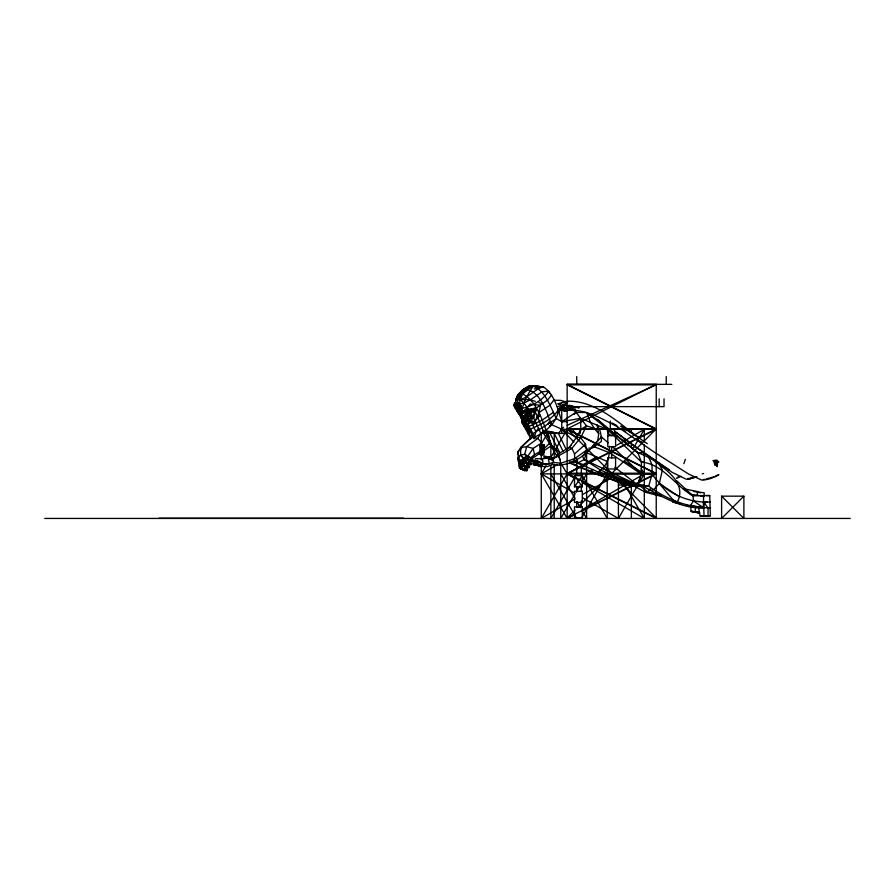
<?xml version="1.0" encoding="UTF-8"?>
<svg xmlns="http://www.w3.org/2000/svg" width="895" height="895" viewBox="0 0 895 895"><rect width="100%" height="100%" fill="white"/><g stroke="black" fill="none" stroke-linecap="round" stroke-linejoin="round"><path stroke-width="1.34" d="M541.945 454.85L542.907 452.009L543.03 445.699L541.587 444.177L540.144 445.699L540.256 452.009L541.285 454.022M543.12 454.022L544.149 452.009L544.026 444.737L540.379 444.737M526.942 409.429L526.954 407.169L523.776 402.795L520.029 399.539L515.788 399.539L515.475 404.35L517.97 408.724C511.168 399.304 520.767 389.772 529.09 386.069L543.299 386.752C554.687 394.55 557.954 409.261 561.724 421.69L567.15 421.69M710.328 515.811L700.103 515.912L708.034 515.833L708.068 507.868L703.571 502.073L703.515 495.64L700.002 495.64L709.724 495.561L710.328 515.811L700.103 515.912L698.648 507.924C677.974 506.95 660.521 495.584 642.778 486.186C617.337 483.613 593.262 472.873 569.813 463.14L573.695 461.719L582.701 464.304M527.3 424.387L527.703 425.103C524.022 427.978 524.884 416.824 525.768 425.517L527.849 425.103M525.477 418.636L522.702 420.672C518.183 415.179 521.628 408.456 518.373 402.828L520.073 404.104L521.315 407.135L521.114 411.42L520.084 411.51M541.509 452.109L530.679 459.616M588.474 414.474L598.151 420.057L637.844 452.736L641.424 462.01L641.167 473.936L637.822 485.045L584.144 459.594L582.287 455.913M532.581 463.834L540.837 466.541L547.706 466.519L552.047 464.483C570.641 467.895 586.796 454.604 597.703 441.034L598.71 433.717L596.987 424.823L599.65 429.354L601.474 436.984L601.35 441.436L592.848 447.78L588.776 448.16M541.24 450.073L541.397 450.375M541.43 448.048L541.397 449.525A3.546 1.096 -90 0 0 541.419 450.263L541.061 450.409M540.804 451.281L541.788 451.281L541.028 451.046M697.339 495.382L697.496 491.568L684.082 488.815M541.039 447.724C542.616 445.99 540.043 446.281 540.994 448.104M533.8 408.646L521.595 413.96L519.145 413.96L521.158 416.846C521.427 405.435 527.01 395.31 533.331 386.069L541.352 386.864M541.05 450.353L541.128 449.749M540.938 447.724L542.269 447.724L541.911 446.605L542.269 447.12M542.057 447.108L541.777 447.724L542.068 446.605L540.222 446.538M518.832 409.586L517.59 404.35L517.959 396.809L525.902 388.922L531.205 386.069L541.509 386.752L535.825 386.439M703.996 496.613L704.242 492.798L693.983 491.568M540.972 451.684L541.665 451.841L540.938 451.606M540.781 446.583L541.844 446.616L541.922 447.724M695.516 507.655L695.124 511.66L691.857 511.66L690.996 511.202L690.716 505.742M519.122 413.076L522.702 420.672L523.195 416.421L520.8 411.342M533.901 408.691L523.195 416.421L521.158 416.846L519.145 413.96L522.702 420.672L523.362 416.22M534.203 417.182L528.945 418.894L524.828 421.925L534.147 438.807L535.87 431.535L538.756 428.011M542.034 445.654L540.904 446.113M541.262 450.308L541.296 449.558M540.916 450.621L541.553 447.858L540.323 447.914M541.564 449.816L540.278 449.76M560.359 410.76L560.773 408.612L562.261 408.098M516.449 399.002L516.986 396.485L522.389 390.052L529.09 386.069L531.787 386.215M551.566 395.053L547.427 400.244L536.306 408.042C535.042 413.96 532.76 420.303 527.647 423.95L524.828 421.925M533.487 437.621C544.91 432.475 557.171 423.234 558.39 409.776C552.159 419.531 540.737 424.454 530.455 429.041M517.791 409.686L516.952 410.279L517.925 412.371L520.129 414.139L520.745 411.51L520.196 409.216L518.44 407.919L516.527 409.228L518.955 414.161L520.129 414.139L518.843 410.279L516.527 409.228L517.165 410.816L520.868 408.724C531.574 406.386 542.683 400.568 548.657 391.126L549.608 393.084M540.893 445.52L541.162 446.113M540.289 447.22C541.911 448.361 541.576 446.37 541.262 447.724M579.826 433.269L580.866 429.354L580.575 418.323L576.056 412.226L571.894 409.228M579.859 433.113L580.866 429.354L586.516 425.886L594.325 428.425L598.71 433.717M531.373 421.221L527.793 421.097L525.063 422.395L524.369 418.01L534.561 414.463L533.756 412.192L534.617 409.071M524.123 426.367L525.466 423.145L521.908 417.081L522.792 423.95L525.88 421.802M531.608 437.431L520.655 447.612L520.7 455.063L523.709 458.285L530.455 461.596L531.171 460.522L530.813 457.871L527.737 456.305L533.118 448.429L541.766 442.88L537.828 438.371L531.608 437.431L520.655 447.612L517.892 452.031L518.418 461.585L519.648 464.27C521.371 465.758 529.001 467.414 526.786 470.736L524.47 470.613L519.547 468.23C518.44 462.939 522.579 457.625 527.524 456.204L530.813 457.871L533.487 460.645L532.782 461.708L528.822 460.88L528.24 461.742L531.496 463.644L530.78 464.718L526.819 463.878L527.535 462.804M709.892 507.801L710.596 507.845C688.188 507.935 666.63 499.444 648.741 486.186L637.822 485.045L641.167 473.936L612.247 446.527M524.369 418.01L523.832 415.66L524.906 417.607L524.369 418.01L523.832 415.66L529.348 423.682L528.553 422.283L530.824 421.388L527.189 414.061L524.649 415.358L526.763 425.147L526.103 425.259M525.298 416.645L523.329 416.645L524.168 417.909L522.792 423.95L521.628 421.925L524.94 419.486M541.822 445.442L540.144 445.699M573.695 461.719L577.566 463.14L584.144 459.594L587.802 450.23M525.589 429.041L527.077 425.819L525.466 423.145M519.57 409.709L518.955 414.161L517.925 412.371L518.406 411.51L517.321 411.42L513.987 405.703L514.849 402.828L517.321 411.42M528.979 426.367L532.76 424.812L535.288 420.728L538.913 413.009L540.435 405.234L530.108 404.216L521.595 413.96L522.702 420.672M681.106 503.885L672.906 502.207L677.034 502.453C686.018 486.701 671.395 473.287 659.492 464.93C652.589 458.408 643.807 455.376 635.484 451.348M683.858 463.7L685.346 459.336M515.788 399.539L518.552 393.968L522.781 393.968C535.87 401.284 541.128 416.869 546.084 430.182M559.621 465.199L560.583 463.274L560.225 460.153L558.547 455.823L557.216 454.615L569.287 447.321L576.671 437.051L580.866 429.354M528.923 411.957L536.306 408.042L528.374 409.127L528.923 411.957L529.37 411.085L526.954 407.169M583.562 455.633L586.516 450.241L585.531 444.177L580.654 437.722L576.671 437.051M574.579 514.726L567.15 518.44L541.274 473.891L546.039 465.691M550.805 457.479L567.15 429.354L656.236 473.891L581.996 511.011M541.274 465.512L541.274 518.44L567.15 473.891L596.54 456.92M574.735 494.353L560.751 518.44L560.751 463.901M576.134 491.948L579.636 485.929M582.432 481.118L586.628 473.891M581.336 518.44L607.213 473.891M632.72 449.279L638.169 439.904M639.533 437.554L644.299 429.354L644.299 441.727M582.533 497.709L618.423 518.44L644.299 473.891L641.279 468.689M541.24 432.542L537.828 438.371L526.674 446.639L520.655 447.612M533.89 464.225L540.837 466.541L543.086 463.99L542.381 458.799L535.445 458.654M557.216 454.615L558.514 455.812L552.718 458.766L558.514 455.812L560.225 460.153M552.047 464.483L553.311 462.323L553.177 457.983L544.227 456.036M574.892 460.298L577.566 463.14L598.151 471.945C606.955 467.033 610.256 455.823 609.338 446.281M541.397 448.775L541.262 450.095M541.766 442.88L546.968 434.567L546.879 432.732L550.951 443.752M686.566 505.004L688.49 506.503L690.66 505.328L693.457 500.92L693.021 495.908L676.81 480.861M520.756 461.977L522.031 460.019L525.175 462.939L525.891 461.865L520.7 455.052L518.093 458.05L519.547 468.23L524.47 470.613L525.175 469.551L524.828 466.888L527.345 467.201M523.139 459.157L523.709 458.285L527.177 459.929L527.882 458.855L527.524 456.204L524.716 454.347L520.7 455.052M525.175 462.939L521.091 460.981L518.093 458.061L523.888 464.874L523.183 465.959L519.648 464.27L518.093 458.05L519.391 456.551M519.547 468.23L520.252 467.156M524.246 461.138L523.53 462.223L528.464 464.606L529.169 463.532L528.822 460.88L531.306 463.286L530.78 464.718M527.524 456.204L526.954 457.065L526.238 456.707L527.882 458.855L531.171 460.522L533.487 460.645M521.002 462.089L523.888 464.874L523.183 465.948L526.461 467.604L528.788 467.727L529.493 466.653L526.819 463.878L527.177 466.541L526.461 467.604L524.828 466.888M530.243 458.732L530.813 457.871M650.184 488.726L647.969 492.004L645.284 492.205L634.32 486.186L624.9 485.045L598.173 473.768M564.331 430.35L551.6 424.655C546.397 411.678 540.457 390.041 523.922 389.18L517.903 399.539L520.7 396.809L520.666 393.968L533.331 386.069C546.308 391.976 550.291 406.867 556.354 418.569L561.724 421.69L580.575 418.323L607.213 429.354L641.424 462.01C663.687 464.393 674.841 485.694 693.021 495.908L703.515 495.64M574.5 486.813L582.298 475.67L574.5 475.67L574.5 486.813L582.298 486.813L582.298 475.67M524.649 415.358L526.182 415.392L527.189 414.061L536.194 410.727L534.897 408.042L536.306 408.042M553.893 400.02L549.91 405.211L538.309 413.009M568.571 448.384L571.155 445.139M544.305 430.461L558.39 433.381L563.514 427.206M539.338 453.787L540.949 451.874M574.266 414.363L576.1 412.226L561.724 421.69M531.261 458.475L534.595 454.716L541.419 450.632L541.542 447.556L542.225 447.556M598.084 474.63L600.523 471.866M626.444 485.045L587.925 470.166L590.398 471.945L592.725 469.36M524.067 416.712L524.783 420.773L529.258 418.894L525.421 417.573L527.244 415.604L529.896 415.135L530.869 413.289L527.077 412.047L527.614 413.367L528.923 413.378L530.959 417.081L533.263 417.081L540.916 433.538M601.474 436.984L591.863 446.739L594.079 446.739M521.673 448.082L517.892 452.031L518.776 455.812M574.892 510.239L567.15 517.992L656.236 473.444L567.15 428.906L656.236 384.358L656.236 518.44L581.996 481.32M577.801 507.342L656.236 428.906L567.15 384.358L567.15 518.44L575.53 513.596M743.879 496.166L721.605 518.44L721.605 496.166L743.879 496.166L743.879 518.44L721.605 496.166M605.557 477.225L607.515 475.279M525.454 413.792L529.941 412.819L533.912 408.993M556.354 418.569L531.753 434.478L530.287 437.621M543.5 449.066L550.101 442.902L550.011 441.235M533.554 416.499L531.652 418.245L529.896 415.135M528.162 389.18L522.781 393.968L520.029 399.539L519.704 404.35L522.042 408.724L520.196 409.216M569.623 461.742L572.308 462.189L574.679 458.62L574.534 453.955L585.531 444.177M559.218 411.734L557.686 409.429L563.828 404.876L565.953 404.864L561.926 405.972L562.049 409.91M516.986 396.485L518.977 394.807M615.637 477.661L613.03 479.832L629.666 485.045M534.404 386.405L543.299 386.752C534.639 389.236 529.001 397.391 520.029 399.539L530.511 399.741L535.277 401.374M530.276 458.162L534.595 454.716L533.118 448.429L526.674 446.639L524.716 454.347L527.737 456.305M519.648 412.371L528.374 409.127L521.595 413.96M518.843 410.279L519.592 409.686L520.745 411.51M525.421 417.573L526.26 416.936M521.897 411.208L523.944 410.682M521.158 416.846L521.729 416.421M534.997 437.275L527.647 423.95L532.033 420.728M521.628 421.925L530.948 438.807L528.509 431.535L526.17 427.486L527.681 426.378M527.58 432.632L530.232 430.685M527.793 433.09L530.399 431.166M553.446 412.293L542.28 420.091L532.76 424.812L530.914 421.097L527.435 421.097L526.059 422.026M540.815 446.706L541.307 446.583M540.994 446.929L541.609 446.706M530.578 430.059L528.509 431.535L528.553 434.478M586.516 450.241L574.679 458.62L560.583 463.274L553.311 462.323L549.329 463.755L543.086 463.99L534.393 460.567L537.917 460.556M516.952 410.279L517.769 409.709M525.801 414.586L527.614 413.367L525.264 413.691M543.791 450.789L551.6 445.542L546.207 431.949M567.732 402.168L563.391 405.021L564.577 410.883L563.884 411.141M547.829 424.073L551.186 421.981L548.758 422.205M575.071 493.402L541.274 473.891L557.451 464.55M616.778 445.24L644.299 429.354M541.274 518.44L575.071 498.918M582.533 494.611L611.251 478.042M582.22 509.736L644.299 473.891L624.531 461.272M522.389 390.052L523.922 389.18M558.547 455.823L571.86 448.417L580.654 437.722L586.516 425.886L580.575 418.323M543.735 431.949L537.459 416.645L539.987 415.258L535.288 420.728L527.647 423.95M681.017 476.319L676.519 478.389M526.763 425.147L528.195 424.409M656.236 428.906L567.15 473.444L656.236 517.992L567.15 428.906L656.236 428.906L567.15 428.906M567.15 425.349L656.236 384.805L567.15 384.805L656.236 429.354L567.15 473.891L561.702 464.516M557.384 406.766L564.074 404.439L564.7 405.379L563.179 404.272M559.151 404.562L561.534 403.444M557.686 409.429L562.172 407.337M715.273 476.319C725.039 470.915 713.293 479.832 701.825 480.123L688.524 474.003L653.663 451.729L616.61 426.165L617.539 426.77C601.395 418.524 583.316 407.471 564.577 410.883L564.141 406.207M525.768 425.517L527.692 424.689L525.768 425.147L526.338 424.409L527.658 425.103M540.949 446.952L542.258 446.862M563.66 402.56L565.293 402.045M702.206 473.914L703.604 473.477M540.647 444.826L544.026 444.737M690.224 478.064L694.934 476.643M689.832 478.836L696.903 476.699L688.389 479.272L686.029 479.149L672.055 472.28L637.296 448.182M706.155 478.97L713.595 476.912M566.054 401.385L557.798 403.925L560.583 403.846M677.325 477.292L678.6 476.957M650.81 490.37L653.641 489.654L659.302 483.513L662.412 470.054L659.492 464.93M563.962 410.917L564.588 410.783M567.396 405.905L563.828 404.876L573.035 407.27M536.966 387.177L539.719 386.752M542.381 458.799L548.165 458.05L543.757 456.92L553.367 460.354L549.206 458.508M687.763 478.545L689.038 478.422M703.336 479.496L704.622 479.384M519.055 404.16L520.073 404.104L521.405 408.254L520.129 408.333M519.704 405.782L520.991 405.703M520.017 407.214L521.315 407.135M519.693 410.044L521.237 409.955M661.875 496.524L645.284 492.205M534.293 388.877L537.973 388.687M540.446 462.379L533.207 462.648L542.023 465.814L540.446 462.379L533.7 461.865L542.023 465.814M648.741 457.188L652.041 464.908L652.041 474.081C664.728 492.608 687.852 503.27 710.25 501.994L709.791 501.994M704.041 515.878L703.571 502.073L707.307 502.028M656.236 384.358L567.15 384.358L671.832 384.358M548.109 391.126L541.766 391.943C533.856 397.324 525.533 404.629 515.475 404.35L515.632 402.795L516.874 406.073M567.15 406.632L664.034 406.632L664.034 398.834M558.301 409.776L567.15 409.776M533.756 412.192L535.355 412.192L537.459 416.645M530.869 413.289L529.952 413.289L531.082 414.027L530.399 416.052M523.541 417.081L524.213 417.081M524.504 421.097L522.747 421.097L526.17 427.486M523.351 422.283L526.405 422.283M528.576 422.283L529.918 422.283M527.591 425.819L529.37 429.41L528.509 431.535L528.475 428.011M560.852 429.354L656.236 429.354M546.274 432.352L553.457 432.352M567.15 433.381L541.274 433.381L541.296 446.113M541.587 444.177L543.768 444.826M541.934 445.509L540.916 445.419L541.028 446.113M543.03 445.699L544.272 445.699M542.941 446.538L544.182 446.538M542.885 447.22L544.126 447.22M542.84 447.914L544.082 447.914M540.323 448.831L541.564 448.831M542.84 448.831L544.082 448.831M542.896 449.76L544.138 449.76M540.211 450.554L542.079 450.621L541.553 447.858M542.952 450.554L544.194 450.554M540.222 451.348L542.202 451.348M542.941 451.348L544.182 451.348M540.256 452.009L542.202 452.009M542.907 452.009L544.149 452.009M542.739 452.669L543.981 452.669M637.531 452.736L644.299 452.736M541.285 453.698L543.12 453.698M641.424 462.01L644.299 462.01M541.274 473.891L656.236 473.891M618.423 485.045L644.299 485.045M634.32 486.186L640.294 486.186L647.969 492.004L660.734 495.069M642.778 486.186L648.741 486.186L652.041 474.081L641.167 473.936L609.529 452.736L592.747 446.225M706.211 495.561L709.724 495.561M703.336 507.879L703.571 502.073L705.092 504.377M697.563 512.801L699.745 512.801L690.996 511.202L699.387 512.343L691.857 511.66L698.111 512.801M700.774 515.878L708.034 515.833M158.941 518.216L403.623 518.216M44.75 518.44L850.25 518.44M567.24 401.161C599.169 400.524 622.517 427.418 647.275 443.629M553.434 400.21L560.706 400.389L565.562 401.81M533.465 465.008L538.935 465.176M531.496 463.644L529.169 463.532L525.891 461.865L522.96 459.057M529.493 466.653L527.177 466.541L523.888 464.874M527.502 469.662L525.175 469.551L521.897 467.884L519.368 465.277M516.437 408.333L514.983 404.16L513.931 404.104L515.117 408.254L516.437 408.333L517.914 410.044L516.314 409.955M513.987 405.703L515.307 405.782M514.524 407.135L515.867 407.214M531.205 386.069L541.509 386.752M549.642 457.613L553.177 457.983M526.819 463.878L530.601 464.36M640.294 486.186L631.367 485.045L598.151 471.945L634.756 485.045L628.659 481.834M690.235 494.253L698.782 495.461M567.989 408.646L564.297 408.075L564.577 410.883L575.552 409.116L564.186 407.393L569.164 408.5M698.033 492.306L700.729 492.798M526.182 415.392L527.244 415.604M690.66 505.328L703.671 507.879L703.571 502.073M695.997 507.017L700.047 507.879L698.648 507.924L703.671 507.879L693.457 500.92M568.034 405.871L579.188 407.818L568.817 405.267L573.024 406.688M684.552 489.464L687.248 490.068M543.287 430.808L554.218 433.381L563.19 451.527M543.623 431.636L550.045 433.381L559.834 452.736L550.85 444.882L545.861 431.737M541.889 444.826L541.564 446.325L541.598 445.486M538.857 402.616L542.426 403.846M590.398 471.945L627.977 485.045L624.106 483.524M633.056 485.045L617.919 478.747M636.289 485.045L600.623 470.166L584.144 459.594M573.113 463.823L576.816 465.411M581.75 467.526L585.453 469.114M569.287 447.321L571.86 448.417L574.534 453.955M620.481 479.933L631.367 485.045L631.367 518.44M534.729 459.974L543.086 463.99L549.329 463.755L548.4 459.191M668.453 469.45L669.46 469.953L634.611 446.18M574.579 477.606L567.15 473.891L575.53 478.724M531.261 459.247L533.308 460.276M527.267 465.266L529.314 466.295L528.788 467.727M525.275 468.264L527.312 469.304L526.786 470.736M603.096 468.398L606.754 470.311M618.848 481.767L624.9 485.045M577.23 437.845L561.724 429.354L573.908 441.973M611.979 422.876L616.644 425.438M582.22 482.595L644.299 518.44L644.299 444.479M691.164 494.801L693.021 495.908M677.034 502.453L673.118 499.969L659.302 483.513L679.339 496.691M517.925 412.371L520.375 413.96M610.703 475.771L612.918 477.225M623.479 429.857L625.661 431.345M637.889 439.825L641.301 442.175M640.44 441.448L642.711 443.025M615.279 431.692L635.506 446.806M616.129 432.363L636.356 447.522M587.679 413.356L637.844 452.736M614.865 467.335L637.822 485.045M600.937 436.525L608.22 442.801M555.84 449.682L550.85 444.882L547.404 431.961M598.151 420.057L607.213 429.354L608.141 435.876M524.649 457.323L527.177 459.929M523.239 416.097L524.515 417.573M558.816 454.336L550.85 444.882L550.85 457.311M519.458 466.754L521.181 468.958L521.897 467.884L519.648 464.27M530.131 430.439L532.413 433.538M574.5 475.67L582.298 486.813M524.011 417.081L524.806 418.245M572.576 429.354L577.689 437.364M594.325 428.425L590.163 421.802L586.628 412.55L576.056 412.416M623.188 437.554L627.954 445.755M623.871 483.266L644.299 518.44M542.448 431.368L556.936 456.305M560.751 473.891L574.735 497.967M576.839 501.58L580.329 507.599M582.432 511.213L586.628 518.44L586.628 452.736L607.213 461.428L607.213 518.44L581.336 473.891L581.336 466.966M550.85 473.891L576.727 518.44M525.902 388.922L526.372 389.772M517.59 404.35L518.798 406.531M540.972 446.65L540.949 448.104M532.76 424.812L535.87 431.535M558.39 433.381L566.569 450.319M529.381 428.962L528.218 426.378L528.497 427.933M547.203 431.446L549.004 436.346M529.37 411.085L529.941 412.819M518.373 402.828L521.114 411.42M519.95 409.306L520.633 411.454M530.108 404.216L530.511 405.58M517.209 409.306L517.813 411.454M519.626 409.798L520.196 411.946M517.288 407.169L517.914 409.518M519.525 411.834L520.129 414.139M541.441 447.858L541.967 450.621M524.548 424.812L523.329 416.645M514.849 402.828L514.983 404.16M541.598 447.343L541.632 447.075M548.948 456.607L549.127 459.292M577.454 460.533L577.566 463.14M666.238 376.56L666.238 384.358M659.168 398.834L659.168 406.632M631.367 429.354L631.367 432.128M631.367 441.873L631.367 447.444M618.423 482.248L618.423 518.44M611.688 446.717L611.688 457.86M610.3 421.064L610.3 429.354M581.336 485.94L581.336 491.288M581.336 501.032L581.336 506.391M576.727 376.56L576.727 384.358M576.727 458.699L576.727 473.891L550.85 518.44L550.85 465.601M576.727 486.399L576.727 491.981M576.727 501.748L576.727 507.331M561.724 409.776L561.724 433.381M554.218 433.381L554.218 458.576M554.218 464.147L554.218 518.44M541.99 450.789L541.99 452.669M542.046 454.022L542.046 454.85M541.878 445.419L541.844 446.113M541.274 454.336L541.274 459.918M540.916 450.789L540.916 452.669M715.038 460.768L714.892 465.187L713.785 460.947L713.013 460.567L716.682 460.108L718.819 462.033L717.566 462.2L717.253 466.664L716.861 461.507L716.615 465.948L716.045 460.981L715.855 465.411L715.038 460.768M620.996 426.177L639.019 437.767L620.996 426.177M551.6 424.655L549.452 426.042L551.6 424.655M656.236 473.444L567.15 473.444L656.236 473.444M615.592 435.585L607.794 435.585L607.794 446.717L615.592 446.717L615.592 435.585M542.202 450.789L540.703 450.789L540.703 452.669L542.202 452.669L542.202 450.789M543.701 454.022L540.3 454.022L540.3 454.85L543.701 454.85L543.701 454.022M615.592 457.86L607.794 457.86L607.794 468.991L615.592 468.991L615.592 457.86M582.298 491.265L574.5 491.265L574.5 502.397L582.298 502.397L582.298 491.265M582.298 506.85L574.5 506.85L574.5 517.992L582.298 517.992L582.298 506.85M523.183 465.948L519.995 463.006L523.183 465.959M610.021 435.138A3.345 3.345 0 0 0 615.033 432.24A3.345 3.345 0 0 0 610.021 429.354A3.345 3.345 0 0 0 610.021 435.138"/></g></svg>
